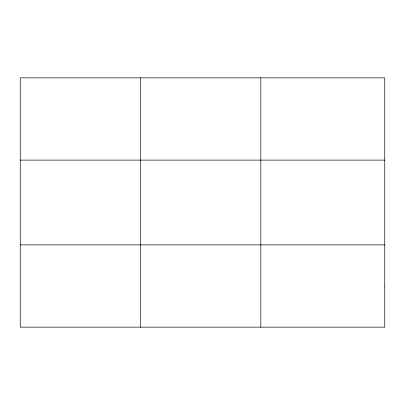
<?xml version="1.0" encoding="UTF-8"?>
<svg xmlns="http://www.w3.org/2000/svg" width="405" height="405" viewBox="0 0 405 405"><rect width="100%" height="100%" fill="white"/><g stroke="black" fill="none" stroke-linecap="round" stroke-linejoin="round"><path stroke-width="0.61" d="M140.535 327.149L140.535 77.851M260.82 327.149L260.82 77.851M20.25 160.117L384.75 160.117M20.25 244.883L384.75 244.883M384.75 286.016L384.75 327.149L20.25 327.149L20.25 77.851L384.75 77.851L384.75 286.016"/></g></svg>
